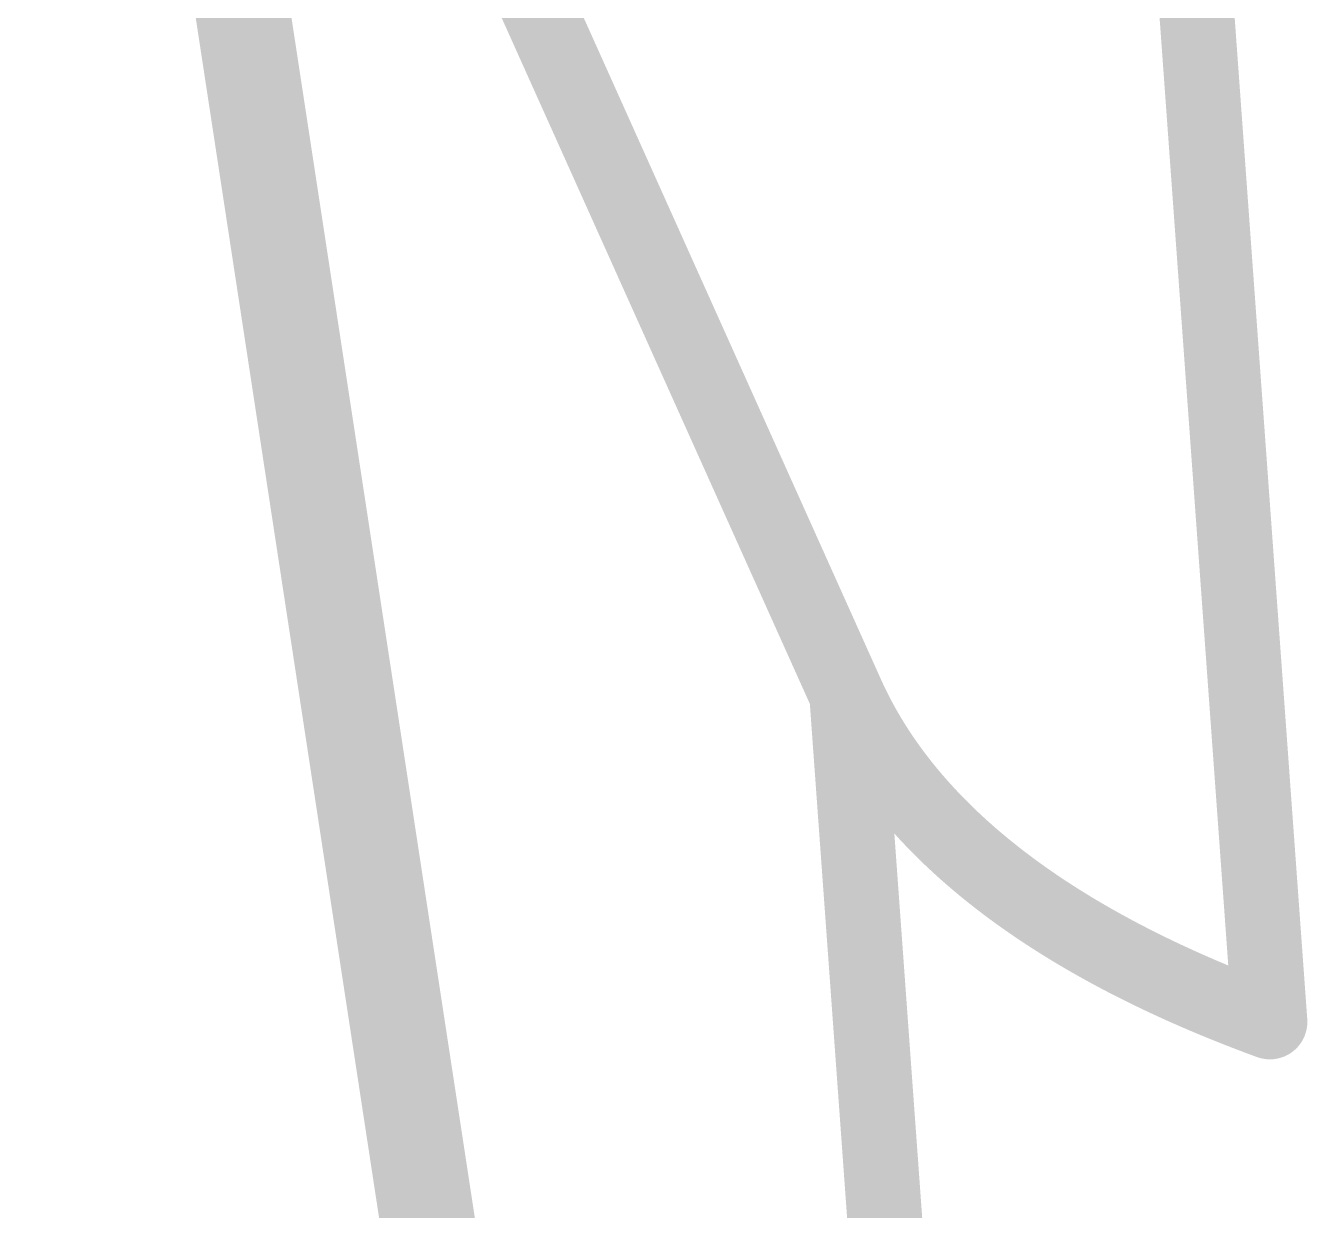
# Model space of a CAD drawing. Header units: inches. Extents: x 0 to 35.2, y -0.7 to 15.9.
# Drawn here: x 33.59365 to 33.60221, y 9.65712 to 9.66503 of the extents above; entities that cross this region are included whole.
import ezdxf

# ---------------------------------------------------------------- set-up
doc = ezdxf.new("R2010")
doc.units = ezdxf.units.IN
doc.header["$MEASUREMENT"] = 0
doc.layers.add('Dimensions', color=6, linetype='Continuous')

msp = doc.modelspace()

# ---------------------------------------------------------------- linework, layer by layer
at = {"layer": 'Dimensions'}
for points in [[(33.6006161, 9.6768761, 0.0005, 0.0005, 0), (33.6019569, 9.6583763, 0.0005, 0.0005, 0)], [(33.5939006, 9.6725316, 0.0005, 0.0005, 0), (33.5982841, 9.6438381, 0.0005, 0.0005, 0)], [(33.5941781, 9.671589, 0.0005, 0.0005, 0), (33.5991319, 9.6605615, 0.0005, 0.0005, 0)], [(33.5941781, 9.671589, 0.0005, 0.0005, 0), (33.5984879, 9.6433777, 0.0005, 0.0005, 0)], [(33.5991319, 9.6605615, 0.0005, 0.0005, 0), (33.5991443, 9.6605343, 0.0005, 0.0005, 0)], [(33.5991319, 9.6605615, 0.0005, 0.0005, 0), (33.6004058, 9.6429858, 0.0005, 0.0005, 0)], [(33.5991443, 9.6605343, 0.0005, 0.0005, 0), (33.599157, 9.6605072, 0.0005, 0.0005, 0)], [(33.599157, 9.6605072, 0.0005, 0.0005, 0), (33.5991701, 9.6604802, 0.0005, 0.0005, 0)], [(33.5991701, 9.6604802, 0.0005, 0.0005, 0), (33.5991835, 9.6604532, 0.0005, 0.0005, 0)], [(33.5991835, 9.6604532, 0.0005, 0.0005, 0), (33.5991972, 9.6604264, 0.0005, 0.0005, 0)], [(33.5991972, 9.6604264, 0.0005, 0.0005, 0), (33.5992113, 9.6603997, 0.0005, 0.0005, 0)], [(33.5992113, 9.6603997, 0.0005, 0.0005, 0), (33.5992257, 9.6603731, 0.0005, 0.0005, 0)], [(33.5992257, 9.6603731, 0.0005, 0.0005, 0), (33.5992404, 9.6603466, 0.0005, 0.0005, 0)], [(33.5992404, 9.6603466, 0.0005, 0.0005, 0), (33.5992554, 9.6603201, 0.0005, 0.0005, 0)], [(33.5992554, 9.6603201, 0.0005, 0.0005, 0), (33.5992708, 9.6602938, 0.0005, 0.0005, 0)], [(33.5992708, 9.6602938, 0.0005, 0.0005, 0), (33.5992865, 9.6602676, 0.0005, 0.0005, 0)], [(33.5992865, 9.6602676, 0.0005, 0.0005, 0), (33.5993025, 9.6602415, 0.0005, 0.0005, 0)], [(33.5993025, 9.6602415, 0.0005, 0.0005, 0), (33.5993188, 9.6602155, 0.0005, 0.0005, 0)], [(33.5993188, 9.6602155, 0.0005, 0.0005, 0), (33.5993355, 9.6601896, 0.0005, 0.0005, 0)], [(33.5993355, 9.6601896, 0.0005, 0.0005, 0), (33.5993525, 9.6601638, 0.0005, 0.0005, 0)], [(33.5993525, 9.6601638, 0.0005, 0.0005, 0), (33.5993698, 9.660138, 0.0005, 0.0005, 0)], [(33.5993698, 9.660138, 0.0005, 0.0005, 0), (33.5993874, 9.6601124, 0.0005, 0.0005, 0)], [(33.5993874, 9.6601124, 0.0005, 0.0005, 0), (33.5994054, 9.6600869, 0.0005, 0.0005, 0)], [(33.5994054, 9.6600869, 0.0005, 0.0005, 0), (33.5994237, 9.6600615, 0.0005, 0.0005, 0)], [(33.5994237, 9.6600615, 0.0005, 0.0005, 0), (33.5994423, 9.6600362, 0.0005, 0.0005, 0)], [(33.5994423, 9.6600362, 0.0005, 0.0005, 0), (33.5994613, 9.6600111, 0.0005, 0.0005, 0)], [(33.5994613, 9.6600111, 0.0005, 0.0005, 0), (33.5994806, 9.659986, 0.0005, 0.0005, 0)], [(33.5994806, 9.659986, 0.0005, 0.0005, 0), (33.5995002, 9.659961, 0.0005, 0.0005, 0)], [(33.5995002, 9.659961, 0.0005, 0.0005, 0), (33.5995201, 9.6599361, 0.0005, 0.0005, 0)], [(33.5995201, 9.6599361, 0.0005, 0.0005, 0), (33.5995403, 9.6599114, 0.0005, 0.0005, 0)], [(33.5995403, 9.6599114, 0.0005, 0.0005, 0), (33.5995609, 9.6598867, 0.0005, 0.0005, 0)], [(33.5995609, 9.6598867, 0.0005, 0.0005, 0), (33.5995818, 9.6598621, 0.0005, 0.0005, 0)], [(33.5995818, 9.6598621, 0.0005, 0.0005, 0), (33.599603, 9.6598377, 0.0005, 0.0005, 0)], [(33.599603, 9.6598377, 0.0005, 0.0005, 0), (33.5996245, 9.6598134, 0.0005, 0.0005, 0)], [(33.5996245, 9.6598134, 0.0005, 0.0005, 0), (33.5996464, 9.6597891, 0.0005, 0.0005, 0)], [(33.5996464, 9.6597891, 0.0005, 0.0005, 0), (33.5996686, 9.659765, 0.0005, 0.0005, 0)], [(33.5996686, 9.659765, 0.0005, 0.0005, 0), (33.5996911, 9.659741, 0.0005, 0.0005, 0)], [(33.5996911, 9.659741, 0.0005, 0.0005, 0), (33.5997139, 9.6597171, 0.0005, 0.0005, 0)], [(33.5997139, 9.6597171, 0.0005, 0.0005, 0), (33.599737, 9.6596933, 0.0005, 0.0005, 0)], [(33.599737, 9.6596933, 0.0005, 0.0005, 0), (33.5997605, 9.6596696, 0.0005, 0.0005, 0)], [(33.5997605, 9.6596696, 0.0005, 0.0005, 0), (33.5997843, 9.659646, 0.0005, 0.0005, 0)], [(33.5997843, 9.659646, 0.0005, 0.0005, 0), (33.5998084, 9.6596225, 0.0005, 0.0005, 0)], [(33.5998084, 9.6596225, 0.0005, 0.0005, 0), (33.5998328, 9.6595991, 0.0005, 0.0005, 0)], [(33.5998328, 9.6595991, 0.0005, 0.0005, 0), (33.5998576, 9.6595759, 0.0005, 0.0005, 0)], [(33.5998576, 9.6595759, 0.0005, 0.0005, 0), (33.5998826, 9.6595527, 0.0005, 0.0005, 0)], [(33.5998826, 9.6595527, 0.0005, 0.0005, 0), (33.599908, 9.6595297, 0.0005, 0.0005, 0)], [(33.599908, 9.6595297, 0.0005, 0.0005, 0), (33.5999337, 9.6595068, 0.0005, 0.0005, 0)], [(33.5999337, 9.6595068, 0.0005, 0.0005, 0), (33.5999598, 9.659484, 0.0005, 0.0005, 0)], [(33.5999598, 9.659484, 0.0005, 0.0005, 0), (33.5999861, 9.6594613, 0.0005, 0.0005, 0)], [(33.5999861, 9.6594613, 0.0005, 0.0005, 0), (33.6000128, 9.6594387, 0.0005, 0.0005, 0)], [(33.6000128, 9.6594387, 0.0005, 0.0005, 0), (33.6000397, 9.6594162, 0.0005, 0.0005, 0)], [(33.6000397, 9.6594162, 0.0005, 0.0005, 0), (33.600067, 9.6593938, 0.0005, 0.0005, 0)], [(33.600067, 9.6593938, 0.0005, 0.0005, 0), (33.6000947, 9.6593716, 0.0005, 0.0005, 0)], [(33.6000947, 9.6593716, 0.0005, 0.0005, 0), (33.6001226, 9.6593494, 0.0005, 0.0005, 0)], [(33.6001226, 9.6593494, 0.0005, 0.0005, 0), (33.6001508, 9.6593274, 0.0005, 0.0005, 0)], [(33.6001508, 9.6593274, 0.0005, 0.0005, 0), (33.6001794, 9.6593055, 0.0005, 0.0005, 0)], [(33.6001794, 9.6593055, 0.0005, 0.0005, 0), (33.6002083, 9.6592837, 0.0005, 0.0005, 0)], [(33.6002083, 9.6592837, 0.0005, 0.0005, 0), (33.6002374, 9.659262, 0.0005, 0.0005, 0)], [(33.6002374, 9.659262, 0.0005, 0.0005, 0), (33.600267, 9.6592404, 0.0005, 0.0005, 0)], [(33.600267, 9.6592404, 0.0005, 0.0005, 0), (33.6002968, 9.659219, 0.0005, 0.0005, 0)], [(33.6002968, 9.659219, 0.0005, 0.0005, 0), (33.6003269, 9.6591976, 0.0005, 0.0005, 0)], [(33.6003269, 9.6591976, 0.0005, 0.0005, 0), (33.6003574, 9.6591764, 0.0005, 0.0005, 0)], [(33.6003574, 9.6591764, 0.0005, 0.0005, 0), (33.6003881, 9.6591553, 0.0005, 0.0005, 0)], [(33.6003881, 9.6591553, 0.0005, 0.0005, 0), (33.6004192, 9.6591343, 0.0005, 0.0005, 0)], [(33.6004192, 9.6591343, 0.0005, 0.0005, 0), (33.6004506, 9.6591134, 0.0005, 0.0005, 0)], [(33.6004506, 9.6591134, 0.0005, 0.0005, 0), (33.6004823, 9.6590927, 0.0005, 0.0005, 0)], [(33.6004823, 9.6590927, 0.0005, 0.0005, 0), (33.6005143, 9.659072, 0.0005, 0.0005, 0)], [(33.6005143, 9.659072, 0.0005, 0.0005, 0), (33.6005466, 9.6590515, 0.0005, 0.0005, 0)], [(33.6005466, 9.6590515, 0.0005, 0.0005, 0), (33.6005792, 9.6590311, 0.0005, 0.0005, 0)], [(33.6005792, 9.6590311, 0.0005, 0.0005, 0), (33.6006122, 9.6590108, 0.0005, 0.0005, 0)], [(33.6006122, 9.6590108, 0.0005, 0.0005, 0), (33.6006454, 9.6589906, 0.0005, 0.0005, 0)], [(33.6006454, 9.6589906, 0.0005, 0.0005, 0), (33.600679, 9.6589705, 0.0005, 0.0005, 0)], [(33.600679, 9.6589705, 0.0005, 0.0005, 0), (33.6007128, 9.6589506, 0.0005, 0.0005, 0)], [(33.6007128, 9.6589506, 0.0005, 0.0005, 0), (33.600747, 9.6589308, 0.0005, 0.0005, 0)], [(33.600747, 9.6589308, 0.0005, 0.0005, 0), (33.6007815, 9.6589111, 0.0005, 0.0005, 0)], [(33.6007815, 9.6589111, 0.0005, 0.0005, 0), (33.6008163, 9.6588915, 0.0005, 0.0005, 0)], [(33.6008163, 9.6588915, 0.0005, 0.0005, 0), (33.6008514, 9.658872, 0.0005, 0.0005, 0)], [(33.6008514, 9.658872, 0.0005, 0.0005, 0), (33.6008868, 9.6588527, 0.0005, 0.0005, 0)], [(33.6008868, 9.6588527, 0.0005, 0.0005, 0), (33.6009225, 9.6588334, 0.0005, 0.0005, 0)], [(33.6009225, 9.6588334, 0.0005, 0.0005, 0), (33.6009585, 9.6588143, 0.0005, 0.0005, 0)], [(33.6009585, 9.6588143, 0.0005, 0.0005, 0), (33.6009948, 9.6587953, 0.0005, 0.0005, 0)], [(33.6009948, 9.6587953, 0.0005, 0.0005, 0), (33.6010315, 9.6587765, 0.0005, 0.0005, 0)], [(33.6010315, 9.6587765, 0.0005, 0.0005, 0), (33.6010684, 9.6587577, 0.0005, 0.0005, 0)], [(33.6010684, 9.6587577, 0.0005, 0.0005, 0), (33.6011056, 9.6587391, 0.0005, 0.0005, 0)], [(33.6011056, 9.6587391, 0.0005, 0.0005, 0), (33.6011432, 9.6587206, 0.0005, 0.0005, 0)], [(33.6011432, 9.6587206, 0.0005, 0.0005, 0), (33.601181, 9.6587022, 0.0005, 0.0005, 0)], [(33.601181, 9.6587022, 0.0005, 0.0005, 0), (33.6012192, 9.658684, 0.0005, 0.0005, 0)], [(33.6012192, 9.658684, 0.0005, 0.0005, 0), (33.6012576, 9.6586658, 0.0005, 0.0005, 0)], [(33.6012576, 9.6586658, 0.0005, 0.0005, 0), (33.6012964, 9.6586478, 0.0005, 0.0005, 0)], [(33.6012964, 9.6586478, 0.0005, 0.0005, 0), (33.6013354, 9.6586299, 0.0005, 0.0005, 0)], [(33.6013354, 9.6586299, 0.0005, 0.0005, 0), (33.6013748, 9.6586121, 0.0005, 0.0005, 0)], [(33.6013748, 9.6586121, 0.0005, 0.0005, 0), (33.6014144, 9.6585945, 0.0005, 0.0005, 0)], [(33.6014144, 9.6585945, 0.0005, 0.0005, 0), (33.6014544, 9.6585769, 0.0005, 0.0005, 0)], [(33.6014544, 9.6585769, 0.0005, 0.0005, 0), (33.6014946, 9.6585595, 0.0005, 0.0005, 0)], [(33.6014946, 9.6585595, 0.0005, 0.0005, 0), (33.6015352, 9.6585422, 0.0005, 0.0005, 0)], [(33.6015352, 9.6585422, 0.0005, 0.0005, 0), (33.601576, 9.6585251, 0.0005, 0.0005, 0)], [(33.601576, 9.6585251, 0.0005, 0.0005, 0), (33.6016171, 9.6585081, 0.0005, 0.0005, 0)], [(33.6016171, 9.6585081, 0.0005, 0.0005, 0), (33.6016586, 9.6584911, 0.0005, 0.0005, 0)], [(33.6016586, 9.6584911, 0.0005, 0.0005, 0), (33.6017003, 9.6584744, 0.0005, 0.0005, 0)], [(33.6017003, 9.6584744, 0.0005, 0.0005, 0), (33.6017423, 9.6584577, 0.0005, 0.0005, 0)], [(33.6017423, 9.6584577, 0.0005, 0.0005, 0), (33.6017847, 9.6584412, 0.0005, 0.0005, 0)], [(33.6017847, 9.6584412, 0.0005, 0.0005, 0), (33.6018273, 9.6584247, 0.0005, 0.0005, 0)], [(33.6018273, 9.6584247, 0.0005, 0.0005, 0), (33.6018702, 9.6584085, 0.0005, 0.0005, 0)], [(33.6018702, 9.6584085, 0.0005, 0.0005, 0), (33.6019134, 9.6583923, 0.0005, 0.0005, 0)], [(33.6019134, 9.6583923, 0.0005, 0.0005, 0), (33.6019569, 9.6583763, 0.0005, 0.0005, 0)]]:
    msp.add_lwpolyline(points, format="xyseb", dxfattribs=at)
for points in [[(33.5990069, 9.6605615, 0.00025, 0.00025, 1), (33.5992569, 9.6605615, 0.00025, 0.00025, 1)], [(33.5990069, 9.6605615, 0.00025, 0.00025, 1), (33.5992569, 9.6605615, 0.00025, 0.00025, 1)], [(33.5990069, 9.6605615, 0.00025, 0.00025, 1), (33.5992569, 9.6605615, 0.00025, 0.00025, 1)], [(33.5990193, 9.6605343, 0.00025, 0.00025, 1), (33.5992693, 9.6605343, 0.00025, 0.00025, 1)], [(33.5990193, 9.6605343, 0.00025, 0.00025, 1), (33.5992693, 9.6605343, 0.00025, 0.00025, 1)], [(33.599032, 9.6605072, 0.00025, 0.00025, 1), (33.599282, 9.6605072, 0.00025, 0.00025, 1)], [(33.599032, 9.6605072, 0.00025, 0.00025, 1), (33.599282, 9.6605072, 0.00025, 0.00025, 1)], [(33.5990451, 9.6604802, 0.00025, 0.00025, 1), (33.5992951, 9.6604802, 0.00025, 0.00025, 1)], [(33.5990451, 9.6604802, 0.00025, 0.00025, 1), (33.5992951, 9.6604802, 0.00025, 0.00025, 1)], [(33.5990585, 9.6604532, 0.00025, 0.00025, 1), (33.5993085, 9.6604532, 0.00025, 0.00025, 1)], [(33.5990585, 9.6604532, 0.00025, 0.00025, 1), (33.5993085, 9.6604532, 0.00025, 0.00025, 1)], [(33.5990722, 9.6604264, 0.00025, 0.00025, 1), (33.5993222, 9.6604264, 0.00025, 0.00025, 1)], [(33.5990722, 9.6604264, 0.00025, 0.00025, 1), (33.5993222, 9.6604264, 0.00025, 0.00025, 1)], [(33.5990863, 9.6603997, 0.00025, 0.00025, 1), (33.5993363, 9.6603997, 0.00025, 0.00025, 1)], [(33.5990863, 9.6603997, 0.00025, 0.00025, 1), (33.5993363, 9.6603997, 0.00025, 0.00025, 1)], [(33.5991007, 9.6603731, 0.00025, 0.00025, 1), (33.5993507, 9.6603731, 0.00025, 0.00025, 1)], [(33.5991007, 9.6603731, 0.00025, 0.00025, 1), (33.5993507, 9.6603731, 0.00025, 0.00025, 1)], [(33.5991154, 9.6603466, 0.00025, 0.00025, 1), (33.5993654, 9.6603466, 0.00025, 0.00025, 1)], [(33.5991154, 9.6603466, 0.00025, 0.00025, 1), (33.5993654, 9.6603466, 0.00025, 0.00025, 1)], [(33.5991304, 9.6603201, 0.00025, 0.00025, 1), (33.5993804, 9.6603201, 0.00025, 0.00025, 1)], [(33.5991304, 9.6603201, 0.00025, 0.00025, 1), (33.5993804, 9.6603201, 0.00025, 0.00025, 1)], [(33.5991458, 9.6602938, 0.00025, 0.00025, 1), (33.5993958, 9.6602938, 0.00025, 0.00025, 1)], [(33.5991458, 9.6602938, 0.00025, 0.00025, 1), (33.5993958, 9.6602938, 0.00025, 0.00025, 1)], [(33.5991615, 9.6602676, 0.00025, 0.00025, 1), (33.5994115, 9.6602676, 0.00025, 0.00025, 1)], [(33.5991615, 9.6602676, 0.00025, 0.00025, 1), (33.5994115, 9.6602676, 0.00025, 0.00025, 1)], [(33.5991775, 9.6602415, 0.00025, 0.00025, 1), (33.5994275, 9.6602415, 0.00025, 0.00025, 1)], [(33.5991775, 9.6602415, 0.00025, 0.00025, 1), (33.5994275, 9.6602415, 0.00025, 0.00025, 1)], [(33.5991938, 9.6602155, 0.00025, 0.00025, 1), (33.5994438, 9.6602155, 0.00025, 0.00025, 1)], [(33.5991938, 9.6602155, 0.00025, 0.00025, 1), (33.5994438, 9.6602155, 0.00025, 0.00025, 1)], [(33.5992105, 9.6601896, 0.00025, 0.00025, 1), (33.5994605, 9.6601896, 0.00025, 0.00025, 1)], [(33.5992105, 9.6601896, 0.00025, 0.00025, 1), (33.5994605, 9.6601896, 0.00025, 0.00025, 1)], [(33.5992275, 9.6601638, 0.00025, 0.00025, 1), (33.5994775, 9.6601638, 0.00025, 0.00025, 1)], [(33.5992275, 9.6601638, 0.00025, 0.00025, 1), (33.5994775, 9.6601638, 0.00025, 0.00025, 1)], [(33.5992448, 9.660138, 0.00025, 0.00025, 1), (33.5994948, 9.660138, 0.00025, 0.00025, 1)], [(33.5992448, 9.660138, 0.00025, 0.00025, 1), (33.5994948, 9.660138, 0.00025, 0.00025, 1)], [(33.5992624, 9.6601124, 0.00025, 0.00025, 1), (33.5995124, 9.6601124, 0.00025, 0.00025, 1)], [(33.5992624, 9.6601124, 0.00025, 0.00025, 1), (33.5995124, 9.6601124, 0.00025, 0.00025, 1)], [(33.5992804, 9.6600869, 0.00025, 0.00025, 1), (33.5995304, 9.6600869, 0.00025, 0.00025, 1)], [(33.5992804, 9.6600869, 0.00025, 0.00025, 1), (33.5995304, 9.6600869, 0.00025, 0.00025, 1)], [(33.5992987, 9.6600615, 0.00025, 0.00025, 1), (33.5995487, 9.6600615, 0.00025, 0.00025, 1)], [(33.5992987, 9.6600615, 0.00025, 0.00025, 1), (33.5995487, 9.6600615, 0.00025, 0.00025, 1)], [(33.5993173, 9.6600362, 0.00025, 0.00025, 1), (33.5995673, 9.6600362, 0.00025, 0.00025, 1)], [(33.5993173, 9.6600362, 0.00025, 0.00025, 1), (33.5995673, 9.6600362, 0.00025, 0.00025, 1)], [(33.5993363, 9.6600111, 0.00025, 0.00025, 1), (33.5995863, 9.6600111, 0.00025, 0.00025, 1)], [(33.5993363, 9.6600111, 0.00025, 0.00025, 1), (33.5995863, 9.6600111, 0.00025, 0.00025, 1)], [(33.5993556, 9.659986, 0.00025, 0.00025, 1), (33.5996056, 9.659986, 0.00025, 0.00025, 1)], [(33.5993556, 9.659986, 0.00025, 0.00025, 1), (33.5996056, 9.659986, 0.00025, 0.00025, 1)], [(33.5993752, 9.659961, 0.00025, 0.00025, 1), (33.5996252, 9.659961, 0.00025, 0.00025, 1)], [(33.5993752, 9.659961, 0.00025, 0.00025, 1), (33.5996252, 9.659961, 0.00025, 0.00025, 1)], [(33.5993951, 9.6599361, 0.00025, 0.00025, 1), (33.5996451, 9.6599361, 0.00025, 0.00025, 1)], [(33.5993951, 9.6599361, 0.00025, 0.00025, 1), (33.5996451, 9.6599361, 0.00025, 0.00025, 1)], [(33.5994153, 9.6599114, 0.00025, 0.00025, 1), (33.5996653, 9.6599114, 0.00025, 0.00025, 1)], [(33.5994153, 9.6599114, 0.00025, 0.00025, 1), (33.5996653, 9.6599114, 0.00025, 0.00025, 1)], [(33.5994359, 9.6598867, 0.00025, 0.00025, 1), (33.5996859, 9.6598867, 0.00025, 0.00025, 1)], [(33.5994359, 9.6598867, 0.00025, 0.00025, 1), (33.5996859, 9.6598867, 0.00025, 0.00025, 1)], [(33.5994568, 9.6598621, 0.00025, 0.00025, 1), (33.5997068, 9.6598621, 0.00025, 0.00025, 1)], [(33.5994568, 9.6598621, 0.00025, 0.00025, 1), (33.5997068, 9.6598621, 0.00025, 0.00025, 1)], [(33.599478, 9.6598377, 0.00025, 0.00025, 1), (33.599728, 9.6598377, 0.00025, 0.00025, 1)], [(33.599478, 9.6598377, 0.00025, 0.00025, 1), (33.599728, 9.6598377, 0.00025, 0.00025, 1)], [(33.5994995, 9.6598134, 0.00025, 0.00025, 1), (33.5997495, 9.6598134, 0.00025, 0.00025, 1)], [(33.5994995, 9.6598134, 0.00025, 0.00025, 1), (33.5997495, 9.6598134, 0.00025, 0.00025, 1)], [(33.5995214, 9.6597891, 0.00025, 0.00025, 1), (33.5997714, 9.6597891, 0.00025, 0.00025, 1)], [(33.5995214, 9.6597891, 0.00025, 0.00025, 1), (33.5997714, 9.6597891, 0.00025, 0.00025, 1)], [(33.5995436, 9.659765, 0.00025, 0.00025, 1), (33.5997936, 9.659765, 0.00025, 0.00025, 1)], [(33.5995436, 9.659765, 0.00025, 0.00025, 1), (33.5997936, 9.659765, 0.00025, 0.00025, 1)], [(33.5995661, 9.659741, 0.00025, 0.00025, 1), (33.5998161, 9.659741, 0.00025, 0.00025, 1)], [(33.5995661, 9.659741, 0.00025, 0.00025, 1), (33.5998161, 9.659741, 0.00025, 0.00025, 1)], [(33.5995889, 9.6597171, 0.00025, 0.00025, 1), (33.5998389, 9.6597171, 0.00025, 0.00025, 1)], [(33.5995889, 9.6597171, 0.00025, 0.00025, 1), (33.5998389, 9.6597171, 0.00025, 0.00025, 1)], [(33.599612, 9.6596933, 0.00025, 0.00025, 1), (33.599862, 9.6596933, 0.00025, 0.00025, 1)], [(33.599612, 9.6596933, 0.00025, 0.00025, 1), (33.599862, 9.6596933, 0.00025, 0.00025, 1)], [(33.5996355, 9.6596696, 0.00025, 0.00025, 1), (33.5998855, 9.6596696, 0.00025, 0.00025, 1)], [(33.5996355, 9.6596696, 0.00025, 0.00025, 1), (33.5998855, 9.6596696, 0.00025, 0.00025, 1)], [(33.5996593, 9.659646, 0.00025, 0.00025, 1), (33.5999093, 9.659646, 0.00025, 0.00025, 1)], [(33.5996593, 9.659646, 0.00025, 0.00025, 1), (33.5999093, 9.659646, 0.00025, 0.00025, 1)], [(33.5996834, 9.6596225, 0.00025, 0.00025, 1), (33.5999334, 9.6596225, 0.00025, 0.00025, 1)], [(33.5996834, 9.6596225, 0.00025, 0.00025, 1), (33.5999334, 9.6596225, 0.00025, 0.00025, 1)], [(33.5997078, 9.6595991, 0.00025, 0.00025, 1), (33.5999578, 9.6595991, 0.00025, 0.00025, 1)], [(33.5997078, 9.6595991, 0.00025, 0.00025, 1), (33.5999578, 9.6595991, 0.00025, 0.00025, 1)], [(33.5997326, 9.6595759, 0.00025, 0.00025, 1), (33.5999826, 9.6595759, 0.00025, 0.00025, 1)], [(33.5997326, 9.6595759, 0.00025, 0.00025, 1), (33.5999826, 9.6595759, 0.00025, 0.00025, 1)], [(33.5997576, 9.6595527, 0.00025, 0.00025, 1), (33.6000076, 9.6595527, 0.00025, 0.00025, 1)], [(33.5997576, 9.6595527, 0.00025, 0.00025, 1), (33.6000076, 9.6595527, 0.00025, 0.00025, 1)], [(33.599783, 9.6595297, 0.00025, 0.00025, 1), (33.600033, 9.6595297, 0.00025, 0.00025, 1)], [(33.599783, 9.6595297, 0.00025, 0.00025, 1), (33.600033, 9.6595297, 0.00025, 0.00025, 1)], [(33.5998087, 9.6595068, 0.00025, 0.00025, 1), (33.6000587, 9.6595068, 0.00025, 0.00025, 1)], [(33.5998087, 9.6595068, 0.00025, 0.00025, 1), (33.6000587, 9.6595068, 0.00025, 0.00025, 1)], [(33.5998348, 9.659484, 0.00025, 0.00025, 1), (33.6000848, 9.659484, 0.00025, 0.00025, 1)], [(33.5998348, 9.659484, 0.00025, 0.00025, 1), (33.6000848, 9.659484, 0.00025, 0.00025, 1)], [(33.5998611, 9.6594613, 0.00025, 0.00025, 1), (33.6001111, 9.6594613, 0.00025, 0.00025, 1)], [(33.5998611, 9.6594613, 0.00025, 0.00025, 1), (33.6001111, 9.6594613, 0.00025, 0.00025, 1)], [(33.5998878, 9.6594387, 0.00025, 0.00025, 1), (33.6001378, 9.6594387, 0.00025, 0.00025, 1)], [(33.5998878, 9.6594387, 0.00025, 0.00025, 1), (33.6001378, 9.6594387, 0.00025, 0.00025, 1)], [(33.5999147, 9.6594162, 0.00025, 0.00025, 1), (33.6001647, 9.6594162, 0.00025, 0.00025, 1)], [(33.5999147, 9.6594162, 0.00025, 0.00025, 1), (33.6001647, 9.6594162, 0.00025, 0.00025, 1)], [(33.599942, 9.6593938, 0.00025, 0.00025, 1), (33.600192, 9.6593938, 0.00025, 0.00025, 1)], [(33.599942, 9.6593938, 0.00025, 0.00025, 1), (33.600192, 9.6593938, 0.00025, 0.00025, 1)], [(33.5999697, 9.6593716, 0.00025, 0.00025, 1), (33.6002197, 9.6593716, 0.00025, 0.00025, 1)], [(33.5999697, 9.6593716, 0.00025, 0.00025, 1), (33.6002197, 9.6593716, 0.00025, 0.00025, 1)], [(33.5999976, 9.6593494, 0.00025, 0.00025, 1), (33.6002476, 9.6593494, 0.00025, 0.00025, 1)], [(33.5999976, 9.6593494, 0.00025, 0.00025, 1), (33.6002476, 9.6593494, 0.00025, 0.00025, 1)], [(33.6000258, 9.6593274, 0.00025, 0.00025, 1), (33.6002758, 9.6593274, 0.00025, 0.00025, 1)], [(33.6000258, 9.6593274, 0.00025, 0.00025, 1), (33.6002758, 9.6593274, 0.00025, 0.00025, 1)], [(33.6000544, 9.6593055, 0.00025, 0.00025, 1), (33.6003044, 9.6593055, 0.00025, 0.00025, 1)], [(33.6000544, 9.6593055, 0.00025, 0.00025, 1), (33.6003044, 9.6593055, 0.00025, 0.00025, 1)], [(33.6000833, 9.6592837, 0.00025, 0.00025, 1), (33.6003333, 9.6592837, 0.00025, 0.00025, 1)], [(33.6000833, 9.6592837, 0.00025, 0.00025, 1), (33.6003333, 9.6592837, 0.00025, 0.00025, 1)], [(33.6001124, 9.659262, 0.00025, 0.00025, 1), (33.6003624, 9.659262, 0.00025, 0.00025, 1)], [(33.6001124, 9.659262, 0.00025, 0.00025, 1), (33.6003624, 9.659262, 0.00025, 0.00025, 1)], [(33.600142, 9.6592404, 0.00025, 0.00025, 1), (33.600392, 9.6592404, 0.00025, 0.00025, 1)], [(33.600142, 9.6592404, 0.00025, 0.00025, 1), (33.600392, 9.6592404, 0.00025, 0.00025, 1)], [(33.6001718, 9.659219, 0.00025, 0.00025, 1), (33.6004218, 9.659219, 0.00025, 0.00025, 1)], [(33.6001718, 9.659219, 0.00025, 0.00025, 1), (33.6004218, 9.659219, 0.00025, 0.00025, 1)], [(33.6002019, 9.6591976, 0.00025, 0.00025, 1), (33.6004519, 9.6591976, 0.00025, 0.00025, 1)], [(33.6002019, 9.6591976, 0.00025, 0.00025, 1), (33.6004519, 9.6591976, 0.00025, 0.00025, 1)], [(33.6002324, 9.6591764, 0.00025, 0.00025, 1), (33.6004824, 9.6591764, 0.00025, 0.00025, 1)], [(33.6002324, 9.6591764, 0.00025, 0.00025, 1), (33.6004824, 9.6591764, 0.00025, 0.00025, 1)], [(33.6002631, 9.6591553, 0.00025, 0.00025, 1), (33.6005131, 9.6591553, 0.00025, 0.00025, 1)], [(33.6002631, 9.6591553, 0.00025, 0.00025, 1), (33.6005131, 9.6591553, 0.00025, 0.00025, 1)], [(33.6002942, 9.6591343, 0.00025, 0.00025, 1), (33.6005442, 9.6591343, 0.00025, 0.00025, 1)], [(33.6002942, 9.6591343, 0.00025, 0.00025, 1), (33.6005442, 9.6591343, 0.00025, 0.00025, 1)], [(33.6003256, 9.6591134, 0.00025, 0.00025, 1), (33.6005756, 9.6591134, 0.00025, 0.00025, 1)], [(33.6003256, 9.6591134, 0.00025, 0.00025, 1), (33.6005756, 9.6591134, 0.00025, 0.00025, 1)], [(33.6003573, 9.6590927, 0.00025, 0.00025, 1), (33.6006073, 9.6590927, 0.00025, 0.00025, 1)], [(33.6003573, 9.6590927, 0.00025, 0.00025, 1), (33.6006073, 9.6590927, 0.00025, 0.00025, 1)], [(33.6003893, 9.659072, 0.00025, 0.00025, 1), (33.6006393, 9.659072, 0.00025, 0.00025, 1)], [(33.6003893, 9.659072, 0.00025, 0.00025, 1), (33.6006393, 9.659072, 0.00025, 0.00025, 1)], [(33.6004216, 9.6590515, 0.00025, 0.00025, 1), (33.6006716, 9.6590515, 0.00025, 0.00025, 1)], [(33.6004216, 9.6590515, 0.00025, 0.00025, 1), (33.6006716, 9.6590515, 0.00025, 0.00025, 1)], [(33.6004542, 9.6590311, 0.00025, 0.00025, 1), (33.6007042, 9.6590311, 0.00025, 0.00025, 1)], [(33.6004542, 9.6590311, 0.00025, 0.00025, 1), (33.6007042, 9.6590311, 0.00025, 0.00025, 1)], [(33.6004872, 9.6590108, 0.00025, 0.00025, 1), (33.6007372, 9.6590108, 0.00025, 0.00025, 1)], [(33.6004872, 9.6590108, 0.00025, 0.00025, 1), (33.6007372, 9.6590108, 0.00025, 0.00025, 1)], [(33.6005204, 9.6589906, 0.00025, 0.00025, 1), (33.6007704, 9.6589906, 0.00025, 0.00025, 1)], [(33.6005204, 9.6589906, 0.00025, 0.00025, 1), (33.6007704, 9.6589906, 0.00025, 0.00025, 1)], [(33.600554, 9.6589705, 0.00025, 0.00025, 1), (33.600804, 9.6589705, 0.00025, 0.00025, 1)], [(33.600554, 9.6589705, 0.00025, 0.00025, 1), (33.600804, 9.6589705, 0.00025, 0.00025, 1)], [(33.6005878, 9.6589506, 0.00025, 0.00025, 1), (33.6008378, 9.6589506, 0.00025, 0.00025, 1)], [(33.6005878, 9.6589506, 0.00025, 0.00025, 1), (33.6008378, 9.6589506, 0.00025, 0.00025, 1)], [(33.600622, 9.6589308, 0.00025, 0.00025, 1), (33.600872, 9.6589308, 0.00025, 0.00025, 1)], [(33.600622, 9.6589308, 0.00025, 0.00025, 1), (33.600872, 9.6589308, 0.00025, 0.00025, 1)], [(33.6006565, 9.6589111, 0.00025, 0.00025, 1), (33.6009065, 9.6589111, 0.00025, 0.00025, 1)], [(33.6006565, 9.6589111, 0.00025, 0.00025, 1), (33.6009065, 9.6589111, 0.00025, 0.00025, 1)], [(33.6006913, 9.6588915, 0.00025, 0.00025, 1), (33.6009413, 9.6588915, 0.00025, 0.00025, 1)], [(33.6006913, 9.6588915, 0.00025, 0.00025, 1), (33.6009413, 9.6588915, 0.00025, 0.00025, 1)], [(33.6007264, 9.658872, 0.00025, 0.00025, 1), (33.6009764, 9.658872, 0.00025, 0.00025, 1)], [(33.6007264, 9.658872, 0.00025, 0.00025, 1), (33.6009764, 9.658872, 0.00025, 0.00025, 1)], [(33.6007618, 9.6588527, 0.00025, 0.00025, 1), (33.6010118, 9.6588527, 0.00025, 0.00025, 1)], [(33.6007618, 9.6588527, 0.00025, 0.00025, 1), (33.6010118, 9.6588527, 0.00025, 0.00025, 1)], [(33.6007975, 9.6588334, 0.00025, 0.00025, 1), (33.6010475, 9.6588334, 0.00025, 0.00025, 1)], [(33.6007975, 9.6588334, 0.00025, 0.00025, 1), (33.6010475, 9.6588334, 0.00025, 0.00025, 1)], [(33.6008335, 9.6588143, 0.00025, 0.00025, 1), (33.6010835, 9.6588143, 0.00025, 0.00025, 1)], [(33.6008335, 9.6588143, 0.00025, 0.00025, 1), (33.6010835, 9.6588143, 0.00025, 0.00025, 1)], [(33.6008698, 9.6587953, 0.00025, 0.00025, 1), (33.6011198, 9.6587953, 0.00025, 0.00025, 1)], [(33.6008698, 9.6587953, 0.00025, 0.00025, 1), (33.6011198, 9.6587953, 0.00025, 0.00025, 1)], [(33.6009065, 9.6587765, 0.00025, 0.00025, 1), (33.6011565, 9.6587765, 0.00025, 0.00025, 1)], [(33.6009065, 9.6587765, 0.00025, 0.00025, 1), (33.6011565, 9.6587765, 0.00025, 0.00025, 1)], [(33.6009434, 9.6587577, 0.00025, 0.00025, 1), (33.6011934, 9.6587577, 0.00025, 0.00025, 1)], [(33.6009434, 9.6587577, 0.00025, 0.00025, 1), (33.6011934, 9.6587577, 0.00025, 0.00025, 1)], [(33.6009806, 9.6587391, 0.00025, 0.00025, 1), (33.6012306, 9.6587391, 0.00025, 0.00025, 1)], [(33.6009806, 9.6587391, 0.00025, 0.00025, 1), (33.6012306, 9.6587391, 0.00025, 0.00025, 1)], [(33.6010182, 9.6587206, 0.00025, 0.00025, 1), (33.6012682, 9.6587206, 0.00025, 0.00025, 1)], [(33.6010182, 9.6587206, 0.00025, 0.00025, 1), (33.6012682, 9.6587206, 0.00025, 0.00025, 1)], [(33.601056, 9.6587022, 0.00025, 0.00025, 1), (33.601306, 9.6587022, 0.00025, 0.00025, 1)], [(33.601056, 9.6587022, 0.00025, 0.00025, 1), (33.601306, 9.6587022, 0.00025, 0.00025, 1)], [(33.6010942, 9.658684, 0.00025, 0.00025, 1), (33.6013442, 9.658684, 0.00025, 0.00025, 1)], [(33.6010942, 9.658684, 0.00025, 0.00025, 1), (33.6013442, 9.658684, 0.00025, 0.00025, 1)], [(33.6011326, 9.6586658, 0.00025, 0.00025, 1), (33.6013826, 9.6586658, 0.00025, 0.00025, 1)], [(33.6011326, 9.6586658, 0.00025, 0.00025, 1), (33.6013826, 9.6586658, 0.00025, 0.00025, 1)], [(33.6011714, 9.6586478, 0.00025, 0.00025, 1), (33.6014214, 9.6586478, 0.00025, 0.00025, 1)], [(33.6011714, 9.6586478, 0.00025, 0.00025, 1), (33.6014214, 9.6586478, 0.00025, 0.00025, 1)], [(33.6012104, 9.6586299, 0.00025, 0.00025, 1), (33.6014604, 9.6586299, 0.00025, 0.00025, 1)], [(33.6012104, 9.6586299, 0.00025, 0.00025, 1), (33.6014604, 9.6586299, 0.00025, 0.00025, 1)], [(33.6012498, 9.6586121, 0.00025, 0.00025, 1), (33.6014998, 9.6586121, 0.00025, 0.00025, 1)], [(33.6012498, 9.6586121, 0.00025, 0.00025, 1), (33.6014998, 9.6586121, 0.00025, 0.00025, 1)], [(33.6012894, 9.6585945, 0.00025, 0.00025, 1), (33.6015394, 9.6585945, 0.00025, 0.00025, 1)], [(33.6012894, 9.6585945, 0.00025, 0.00025, 1), (33.6015394, 9.6585945, 0.00025, 0.00025, 1)], [(33.6013294, 9.6585769, 0.00025, 0.00025, 1), (33.6015794, 9.6585769, 0.00025, 0.00025, 1)], [(33.6013294, 9.6585769, 0.00025, 0.00025, 1), (33.6015794, 9.6585769, 0.00025, 0.00025, 1)], [(33.6013696, 9.6585595, 0.00025, 0.00025, 1), (33.6016196, 9.6585595, 0.00025, 0.00025, 1)], [(33.6013696, 9.6585595, 0.00025, 0.00025, 1), (33.6016196, 9.6585595, 0.00025, 0.00025, 1)], [(33.6014102, 9.6585422, 0.00025, 0.00025, 1), (33.6016602, 9.6585422, 0.00025, 0.00025, 1)], [(33.6014102, 9.6585422, 0.00025, 0.00025, 1), (33.6016602, 9.6585422, 0.00025, 0.00025, 1)], [(33.601451, 9.6585251, 0.00025, 0.00025, 1), (33.601701, 9.6585251, 0.00025, 0.00025, 1)], [(33.601451, 9.6585251, 0.00025, 0.00025, 1), (33.601701, 9.6585251, 0.00025, 0.00025, 1)], [(33.6014921, 9.6585081, 0.00025, 0.00025, 1), (33.6017421, 9.6585081, 0.00025, 0.00025, 1)], [(33.6014921, 9.6585081, 0.00025, 0.00025, 1), (33.6017421, 9.6585081, 0.00025, 0.00025, 1)], [(33.6015336, 9.6584911, 0.00025, 0.00025, 1), (33.6017836, 9.6584911, 0.00025, 0.00025, 1)], [(33.6015336, 9.6584911, 0.00025, 0.00025, 1), (33.6017836, 9.6584911, 0.00025, 0.00025, 1)], [(33.6015753, 9.6584744, 0.00025, 0.00025, 1), (33.6018253, 9.6584744, 0.00025, 0.00025, 1)], [(33.6015753, 9.6584744, 0.00025, 0.00025, 1), (33.6018253, 9.6584744, 0.00025, 0.00025, 1)], [(33.6016173, 9.6584577, 0.00025, 0.00025, 1), (33.6018673, 9.6584577, 0.00025, 0.00025, 1)], [(33.6016173, 9.6584577, 0.00025, 0.00025, 1), (33.6018673, 9.6584577, 0.00025, 0.00025, 1)], [(33.6016597, 9.6584412, 0.00025, 0.00025, 1), (33.6019097, 9.6584412, 0.00025, 0.00025, 1)], [(33.6016597, 9.6584412, 0.00025, 0.00025, 1), (33.6019097, 9.6584412, 0.00025, 0.00025, 1)], [(33.6017023, 9.6584247, 0.00025, 0.00025, 1), (33.6019523, 9.6584247, 0.00025, 0.00025, 1)], [(33.6017023, 9.6584247, 0.00025, 0.00025, 1), (33.6019523, 9.6584247, 0.00025, 0.00025, 1)], [(33.6017452, 9.6584085, 0.00025, 0.00025, 1), (33.6019952, 9.6584085, 0.00025, 0.00025, 1)], [(33.6017452, 9.6584085, 0.00025, 0.00025, 1), (33.6019952, 9.6584085, 0.00025, 0.00025, 1)], [(33.6017884, 9.6583923, 0.00025, 0.00025, 1), (33.6020384, 9.6583923, 0.00025, 0.00025, 1)], [(33.6017884, 9.6583923, 0.00025, 0.00025, 1), (33.6020384, 9.6583923, 0.00025, 0.00025, 1)], [(33.6018319, 9.6583763, 0.00025, 0.00025, 1), (33.6020819, 9.6583763, 0.00025, 0.00025, 1)], [(33.6018319, 9.6583763, 0.00025, 0.00025, 1), (33.6020819, 9.6583763, 0.00025, 0.00025, 1)]]:
    msp.add_lwpolyline(points, format="xyseb", close=True, dxfattribs=at)

doc.saveas('drawing.dxf')
